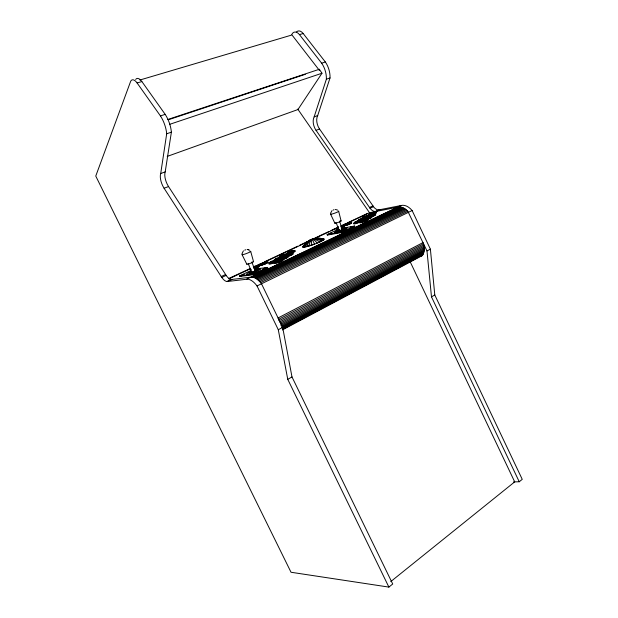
<?xml version="1.0" encoding="UTF-8"?>
<svg xmlns="http://www.w3.org/2000/svg" width="618" height="618" viewBox="0 0 618 618"><rect width="100%" height="100%" fill="white"/><g stroke="black" fill="none" stroke-linecap="round" stroke-linejoin="round"><path stroke-width="0.93" d="M282.349 329.958L422.341 255.543C425.06 251.796 424.52 246.698 423.021 242.58L278.092 317.961L279.058 320.703L423.778 245.052M323.701 239.521L323.067 238.957A17.659 16.547 -86 0 0 303.654 247.069L303.044 246.891L303.94 245.786A17.636 15.604 54.1 0 1 322.967 240.178L323.701 239.521A17.628 17.111 35.7 0 0 303.144 246.451M226.149 275.404L221.808 277.436L164.094 188.243A11.595 5.176 68 0 1 160.711 173.527L166.69 133.774A19.367 8.706 69.9 0 0 160.441 115.914L137.103 82.974A10.251 4.488 70.9 0 0 130.305 82.264L95.759 176.06L291.032 572.26L388.892 587.1L392.716 584.01L291.99 376.934L282.673 327.401L261.491 283.77C259.058 280.657 255.898 277.196 251.665 277.049L230.027 279.676M242.009 253.596L243.43 250.823M225.562 274.5L221.221 276.524L222.271 278.085A9.293 4.365 64.7 0 0 226.852 281.507L232.19 279.413L231.202 279.46A9.262 4.388 64.8 0 1 226.613 276.053L168.536 186.551A11.557 5.207 68.1 0 1 165.199 171.874L171.387 132.167A19.297 8.768 69.9 0 0 165.184 114.361L141.877 81.553A10.212 4.519 71 0 0 135.666 79.436M330.607 213.148L332.036 210.599M373.473 206.675L370.066 208.274L316.037 130.336A10.29 6.195 70.9 0 1 314.16 116.848L326.374 79.204A17.111 10.344 73.7 0 0 321.654 63.19L299.467 34.631A9.054 5.338 75.2 0 0 291.766 34.5M513.504 481.901L519.244 481.762L522.241 479.336L434.786 294.979L430.391 249.154L412.121 210.537A14.453 9.494 64.5 0 0 401.113 205.5L378.664 209.927A8.204 5.214 66.1 0 1 373.913 207.239L319.537 129A10.259 6.219 71 0 1 317.698 115.543L330.027 77.961A17.065 10.375 73.8 0 0 325.346 61.985L303.191 33.519A9.031 5.353 75.3 0 0 296.377 32.036M251.827 262.024L255.257 271.016L253.542 271.951L251.634 272.391L248.189 263.399M343.631 231.441L341.46 232.275L343.423 231.433M245.686 249.796L244.751 250.143M167.215 156.416L297.946 109.541L321.986 73.233L319.336 69.278L319.243 70.089M374.431 215.319L371.457 216.725M370.553 217.806L367.54 219.236M374.724 214.809A4.38 0.541 -19.7 0 1 375.08 215.388A4.38 0.541 -19.7 0 1 370.306 217.289L360.503 221.082L366.18 219.135L365.493 219.089M366.598 220.325L363.554 221.777L361.074 222.109M368.838 217.235L369.309 216.879M364.867 218.996L365.4 219.197M363.013 217.621L366.165 217.018L368.127 215.782M355.041 222.611C355.265 223.446 361.553 221.028 359.838 220.796M350.004 222.735C345.184 222.673 341.321 226.976 349.819 222.75M345.083 225.091L345.547 225.307M334.044 209.726L333.21 210.027M390.761 581.584L514.701 481.87L410.02 261.468M374.979 213.488L373.589 214.199M361.206 221.314C359.73 222.982 369.039 219.205 365.145 219.823M369.108 216.3L368.683 216.74L369.325 216.694M359.39 219.892L359.174 220.356M349.587 223.191L350.236 222.789L349.456 222.797M345.377 224.272L344.751 224.767L345.98 224.55M309.178 240.827A17.644 9.602 64.5 0 1 319.591 242.024L322.967 240.178M388.892 587.1L287.764 379.352L291.99 376.934M519.244 481.762L431.488 296.872L434.786 294.979M329.688 234.253L331.503 233.542M253.017 274.261L255.195 273.504L252.994 274.446M283.044 328.359L423.299 253.944M282.735 329.209L422.859 254.786M281.715 327.285L423.94 252.028M287.764 379.352L278.285 329.718L282.673 327.401M431.488 296.872L426.992 250.954L430.391 249.154M282.418 327.864L423.662 253.017M280.773 324.218L424.257 248.699M280.889 325.454L424.242 249.857M281.769 326.18L424.133 250.97M280.564 322.928L424.187 247.509M279.429 322.055L424.025 246.288M278.61 319.336L423.438 243.809M350.661 227.239L352.337 226.706L350.182 227.532L350.661 227.239L350.63 227.841M350.839 227.741L352.515 227.208L350.761 227.988M331.557 233.674L329.757 234.369M341.769 231.464C345.879 230.282 339.846 231.874 341.955 231.966M263.531 268.621C269.185 266.883 260.232 269.664 263.484 269.27M339.004 230.081L338.386 230.19L339.058 229.803M263.731 269.154L265.462 268.621L263.477 269.51M329.881 233.565C333.905 232.407 327.957 233.983 330.058 234.067M339.089 229.502L338.216 229.695L338.88 229.309M253.256 273.504L254.987 272.963L252.638 273.874L253.256 273.504L253.465 274.044M242.333 274.886C247.571 273.334 239.22 275.829 242.542 275.419M370.344 214.075C367.262 215.96 376.594 212.924 374.23 212.746M349.131 223.422L349.742 223.144M338.224 227.571L337.227 228.289L338.347 228.142M345.223 224.311L349.07 222.851M260.626 282.658L407.818 211.271L426.992 250.954M231.642 279.475L227.285 281.53L246.458 279.266A16.431 7.995 63.7 0 1 257.026 285.949L412.121 210.537M258.811 280.672L406.034 209.602L407.818 211.271M259.73 281.623L406.945 210.398M256.949 279.081L404.149 208.312L406.034 209.602M257.884 279.823L405.099 208.907M254.191 277.521L401.267 207.146L404.149 208.312M255.095 277.922L402.225 207.424M256.014 278.448L403.191 207.818M246.458 279.266L401.113 205.5M251.665 277.049L398.51 206.984L401.267 207.146M252.468 277.08L399.398 206.922M253.31 277.243L400.325 206.984M239.405 275.96L253.202 274.214L267.532 267.401L267.733 267.942L253.411 274.755L239.614 276.485L239.405 275.96L251.024 270.475M327.138 234.57L342.163 231.912L354.562 226.018L354.74 226.528L342.349 232.422L327.324 235.064L327.138 234.57L338.571 229.178M239.614 276.485L242.928 274.917M327.324 235.064L330.584 233.527M228.838 278.911L250.553 268.699M254.894 266.659L309.626 240.927M313.094 239.29L338.285 227.447M341.762 225.809L369.564 212.739L398.51 206.984M375.744 211.511L379.158 209.904M379.784 209.772L375.25 211.541A8.227 5.199 66 0 1 370.506 208.83L369.51 207.478L372.924 205.887M229.247 278.247L250.576 268.351M257.559 265.068L261.059 263.43M264.55 261.793L297.721 246.196M299.475 245.377L306.93 241.754M314.786 238.061L318.679 236.354M319.143 236.014L329.155 231.426M330.9 230.607L335.728 228.22M342.256 225.269L344.875 224.04M347.494 222.812L367.571 213.372M252.453 271.835L252.886 271.642M355.875 222.148C369.07 217.312 349.155 223.121 356.54 221.916M367.053 217.312L367.656 217.042M365.678 218.54L366.296 218.27M363.114 219.799L363.724 219.529M359.73 222.04L355.126 223.438M338.625 226.706L336.995 227.602L338.131 227.548M345.709 224.064L346.319 223.793M340.912 226.597L342.534 225.701L340.75 225.941M349.247 223.399L346.513 224.434M341.121 227.192L342.743 226.296L342.125 226.234M341.321 227.772L342.712 226.752M243.786 275.172L243.314 274.763M242.766 275.304L243.878 274.894M340.572 230.166L339.166 230.947L342.542 229.734L339.668 221.661M419.692 256.594L422.341 255.543M317.428 243.059L311.688 245.23A11.603 1.514 -20.2 0 1 303.484 245.918M164.094 188.243L168.536 186.551M316.037 130.336L319.537 129M160.711 173.527L165.199 171.874M314.16 116.848L317.698 115.543M365.107 216.64L365.825 216.377M370.885 215.512L371.611 215.249M365.64 217.845L366.366 217.59M303.654 247.069L314.516 244.141A17.652 1.027 69.5 0 0 311.827 239.39M166.69 133.774L171.387 132.167M326.374 79.204L330.027 77.961M169.471 124.396L321.986 73.233M167.54 119.591L319.336 69.278M169.147 119.483L305.315 74.307M160.441 115.914L165.184 114.361M321.654 63.19L325.346 61.985M347.71 223.291L348.367 223.075M137.103 82.974L141.877 81.553M299.467 34.631L303.191 33.519M139.907 80.016L291.99 34.971L319.267 70.213M366.536 216.145L367.185 215.96M345.871 224.612L346.582 224.388M358.633 221.105L359.29 220.92M346.08 225.184L350.406 223.268M341.445 229.865L342.526 229.672M254.268 271.147L255.257 271.016M372.978 214.832L374.23 214.74L364.504 218.556L370.143 216.624L369.448 216.586M369.525 217.273L370.082 217.15M359.576 220.302L364.481 218.347L363.809 218.301M365.354 220.402L365.91 220.278M341.291 228.444L354.562 226.018M344.311 228.421L346.204 228.081M351.897 227.045L354.74 226.528M369.657 217.181L370.352 217.227M254.446 269.178L267.532 267.401M258.386 269.201L260.255 268.946M265.864 268.197L267.733 267.942M335.342 209.402L337.691 210.135M247.123 249.433L249.633 250.228M248.73 249.734L248.104 249.541M297.76 109.092L369.827 213.179M242.055 254.624L246.806 264.195M257.026 285.949L278.285 329.718M330.645 214.222L334.863 223.229M253.202 274.214L253.411 274.755M254.276 273.372L254.485 273.913M264.558 268.482L264.759 269.015M330.947 233.38L331.124 233.874M342.874 231.263L343.06 231.773M342.163 231.912L342.349 232.422M338.695 229.402L338.873 229.896M336.3 222.936L339.166 230.947M351.773 227.03L351.951 227.54M250.684 251.356L253.527 261.646M338.641 211.201L341.113 220.974M322.14 238.903A11.603 1.514 -20.2 0 1 319.892 241.97L317.188 243.083A17.652 5.5 67.2 0 0 310.089 240.974M311.766 245.122A17.652 3.515 71.7 0 1 313.782 239.583M309.131 245.956A17.652 7.818 74.2 0 1 314.639 238.772M306.798 246.582A17.652 11.587 77.4 0 1 315.86 238.44M304.929 246.961A17.652 14.562 82.6 0 1 316.856 238.231M303.044 246.891A17.652 17.412 -45.9 0 1 323.732 239.104M307.069 242.38A17.644 13.048 60.8 0 1 321.561 241.028M342.364 225.925A4.357 0.541 -19.9 0 1 344.064 225.848A4.357 0.541 -19.9 0 1 341.669 227.169M338.51 228.305A4.357 0.541 -19.9 0 1 335.875 228.722A4.357 0.541 -19.9 0 1 338.301 227.324M343.917 226.25A4.357 0.541 -19.9 0 1 341.87 227.741M338.718 228.884A4.357 0.541 -19.9 0 1 336.354 228.977M360.603 221.877A4.411 0.556 -19.8 0 1 355.118 223.809A4.411 0.556 -19.8 0 1 354.493 223.26M360.047 220.495A4.411 0.548 -19.8 0 1 360.904 221.043A4.411 0.548 -19.8 0 1 354.778 223.252A4.411 0.548 -19.8 0 1 355.01 222.31M370.862 217.281A4.419 0.556 -19.7 0 1 371.472 217.721A4.419 0.556 -19.7 0 1 367.447 219.46M363.647 220.317A4.419 0.556 -19.7 0 1 363.585 220.186M368.876 217.165A4.419 0.548 -19.7 0 1 370.985 217.304A4.419 0.548 -19.7 0 1 364.388 219.684M363.786 219.761A4.419 0.548 -19.7 0 1 364.805 218.71M374.408 212.468A4.318 0.525 -19.7 0 1 375.118 213.063A4.318 0.525 -19.7 0 1 368.892 215.203A4.318 0.525 -19.7 0 1 370.36 213.859M375.999 212.762A4.318 0.525 -19.7 0 1 373.172 214.554M369.301 215.736A4.318 0.525 -19.7 0 1 368.707 215.821M372.747 214.701A4.38 0.541 -19.7 0 1 374.539 214.987A4.38 0.541 -19.7 0 1 367.725 217.258M367.386 217.235A4.38 0.541 -19.7 0 1 369.61 215.829M370.622 215.427A4.38 0.541 -19.7 0 1 371.696 215.041M368.204 217.157A4.38 0.541 -19.7 0 1 368.915 216.802M367.911 215.558A4.341 0.533 -19.7 0 1 369.294 215.79A4.341 0.533 -19.7 0 1 364.296 217.83M363.338 218.1A4.341 0.533 -19.7 0 1 362.967 217.343M369.232 216.516A4.341 0.533 -19.7 0 1 366.613 217.675M361.978 218.571A4.341 0.533 -19.7 0 1 362.457 218.27M368.907 215.937A4.341 0.533 -19.7 0 1 369.502 215.852M342.465 229.17A4.326 0.548 -19.9 0 1 343.894 229.564A4.326 0.548 -19.9 0 1 337.436 231.827A4.326 0.548 -19.9 0 1 339.359 230.259M343.098 228.598A6.952 0.888 -19.9 0 1 346.057 228.984A6.952 0.888 -19.9 0 1 335.674 232.716A6.952 0.888 -19.9 0 1 338.131 230.39M338.34 211.186A4.303 0.456 -20 0 1 334.74 213.164A4.303 0.456 -20 0 1 330.877 213.89M340.85 220.85A3.345 0.394 -20 0 1 339.745 221.762A3.345 0.394 -20 0 1 335.713 223.152A3.345 0.394 -20 0 1 335.435 222.712M339.823 221.051A3.345 0.394 -20 0 1 340.418 220.912M366.922 219.792A4.457 0.564 -19.7 0 1 366.775 220.657A4.457 0.564 -19.7 0 1 361.105 222.696A4.457 0.564 -19.7 0 1 360.294 222.186M364.921 219.668A4.457 0.564 -19.7 0 1 367.03 219.823A4.457 0.564 -19.7 0 1 360.379 222.225A4.457 0.564 -19.7 0 1 361.731 220.819M362.766 220.41A4.457 0.564 -19.7 0 1 363.855 220.016M364.01 218.015A4.372 0.541 -19.8 0 1 365.377 218.262A4.372 0.541 -19.8 0 1 360.325 220.325M359.367 220.603A4.372 0.541 -19.8 0 1 359.915 219.413M363.693 219.761A4.372 0.541 -19.8 0 1 362.666 220.17M350.599 222.928A4.04 0.502 -19.9 0 1 349.85 223.963A4.04 0.502 -19.9 0 1 344.38 225.74A4.04 0.502 -19.9 0 1 346.095 224.38M350.808 222.828A4.334 0.533 -19.9 0 1 350.298 223.809A4.334 0.533 -19.9 0 1 344.543 225.779A4.334 0.533 -19.9 0 1 345.083 224.79M259.483 266.088A4.666 0.626 -20.7 0 1 258.61 267.069A4.666 0.626 -20.7 0 1 254.454 268.815M251.194 269.579A4.666 0.626 -20.7 0 1 251.078 269.278M257.073 265.902A4.666 0.626 -20.7 0 1 259.236 265.91A4.666 0.626 -20.7 0 1 254.222 268.204M257.08 266.157A3.16 0.425 -20.7 0 1 257.559 266.567A3.16 0.425 -20.7 0 1 253.774 268.119M253.256 266.821A3.167 0.417 -20.7 0 1 257.83 265.47A3.167 0.417 -20.7 0 1 253.534 267.494M258.154 266.644A3.16 0.425 -20.7 0 1 257.992 267.053M257.559 267.308A3.16 0.425 -20.7 0 1 256.972 267.602M256.277 267.918A3.16 0.425 -20.7 0 1 254.74 268.498M266.713 262.596A3.136 0.417 -20.7 0 1 264.133 264.141A3.136 0.417 -20.7 0 1 261.051 264.743M264.998 262.287A3.136 0.417 -20.7 0 1 265.555 262.828A3.136 0.417 -20.7 0 1 260.85 264.326A3.136 0.417 -20.7 0 1 264.272 262.519M264.906 262.349A2.928 0.386 -20.7 0 1 266.165 262.434M265.771 262.665A2.928 0.386 -20.7 0 1 261.422 264.234M261.105 264.257A2.928 0.386 -20.7 0 1 264.234 262.557M266.582 262.326A4.311 0.572 -20.7 0 1 266.984 263.044A4.311 0.572 -20.7 0 1 261.267 265.215A4.311 0.572 -20.7 0 1 260.896 264.481M266.775 262.225A4.627 0.618 -20.7 0 1 266.945 263.129A4.627 0.618 -20.7 0 1 260.557 265.431A4.627 0.618 -20.7 0 1 261.522 264.11M286.513 256.377A4.712 0.633 -20.5 0 1 286.845 257.258A4.712 0.633 -20.5 0 1 280.325 259.606A4.712 0.633 -20.5 0 1 281.159 258.309M287.532 256.841A4.712 0.641 -20.5 0 1 287.331 257.737A4.712 0.641 -20.5 0 1 282.071 259.846M286.914 257.412A3.198 0.433 -20.5 0 1 285.663 258.293A3.198 0.433 -20.5 0 1 282.673 259.429M286.513 256.74A3.198 0.433 -20.5 0 1 283.585 258.432A3.198 0.433 -20.5 0 1 280.981 258.733M285.609 256.879A3.198 0.433 -20.5 0 1 286.142 256.771M294.477 251.101A4.596 0.61 -20.4 0 1 294.655 251.758A4.596 0.61 -20.4 0 1 290.29 253.643M286.698 254.377A4.596 0.61 -20.4 0 1 287.061 253.913M293.48 250.661A4.596 0.603 -20.4 0 1 293.859 251.472A4.596 0.603 -20.4 0 1 287.494 253.759A4.596 0.603 -20.4 0 1 288.251 252.538M291.449 251.263A4.596 0.603 -20.4 0 1 292.523 250.923M293.874 251.765A3.113 0.409 -20.4 0 1 293.256 252.198M292.7 252.484A3.113 0.409 -20.4 0 1 291.279 253.079M289.78 253.589A3.113 0.409 -20.4 0 1 289.131 253.766M293.133 251.032A3.113 0.409 -20.4 0 1 292.862 251.688A3.113 0.409 -20.4 0 1 289.116 253.11A3.113 0.409 -20.4 0 1 288.104 252.94M291.959 251.317A3.113 0.409 -20.4 0 1 292.608 251.14M290.475 253.627A4.666 0.626 -20.4 0 1 292.669 253.704A4.666 0.626 -20.4 0 1 286.86 256.153M285.887 256.416A4.666 0.626 -20.4 0 1 286.142 255.273M292.453 253.813A4.666 0.626 -20.4 0 1 292.299 254.686A4.666 0.626 -20.4 0 1 287.092 256.771M291.317 254.353A3.167 0.425 -20.4 0 1 291.202 254.948A3.167 0.425 -20.4 0 1 287.679 256.354M290.56 253.851A3.167 0.425 -20.4 0 1 291.263 254.16A3.167 0.425 -20.4 0 1 287.687 255.674A3.167 0.425 -20.4 0 1 285.748 255.875M286.026 254.199A4.62 0.61 -20.5 0 1 286.204 255.118A4.62 0.61 -20.5 0 1 279.707 257.389M279.189 257.428A4.62 0.61 -20.5 0 1 280.773 256.091M281.769 255.651A4.62 0.61 -20.5 0 1 282.866 255.211M283.886 256.833A4.62 0.618 -20.5 0 1 282.75 257.235M285.655 254.577A3.136 0.417 -20.5 0 1 284.96 255.45A3.136 0.417 -20.5 0 1 280.858 256.849A3.136 0.417 -20.5 0 1 281.569 255.968M282.248 255.667A3.136 0.417 -20.5 0 1 282.998 255.373M274.902 262.511A4.712 0.641 -20.6 0 1 269.78 264.133A4.712 0.641 -20.6 0 1 270.074 263.198M275.08 260.487A4.712 0.633 -20.6 0 1 276.555 260.997M275.698 261.429A4.712 0.633 -20.6 0 1 269.548 263.515A4.712 0.633 -20.6 0 1 270.692 262.148M276.007 260.603A3.198 0.433 -20.6 0 1 274.67 261.646A3.198 0.433 -20.6 0 1 270.877 262.936A3.198 0.433 -20.6 0 1 270.916 262.326M274.423 262.472A3.198 0.433 -20.6 0 1 271.472 263.477M270.947 263.577A3.198 0.433 -20.6 0 1 270.591 263.6M282.503 259.908A4.759 0.649 -20.5 0 1 282.017 260.981A4.759 0.649 -20.5 0 1 276.292 263.16A4.759 0.649 -20.5 0 1 274.825 262.828M275.458 262.441A4.759 0.649 -20.5 0 1 276.316 262.009M280.51 259.707A4.759 0.649 -20.5 0 1 282.279 260.085A4.759 0.649 -20.5 0 1 275.466 262.673A4.759 0.649 -20.5 0 1 276.084 261.391M281.87 260.495A3.229 0.44 -20.5 0 1 281.607 260.835M281.182 261.097A3.229 0.44 -20.5 0 1 280.595 261.391M279.892 261.708A3.229 0.44 -20.5 0 1 276.37 262.828M281.105 259.846A3.229 0.44 -20.5 0 1 280.765 260.572A3.229 0.44 -20.5 0 1 276.887 262.047A3.229 0.44 -20.5 0 1 275.891 261.823M255.605 270.282A4.643 0.641 -20.8 0 1 256.671 270.916A4.643 0.641 -20.8 0 1 250.004 273.372A4.643 0.641 -20.8 0 1 251.279 271.874M254.848 270.081A7.455 1.027 -20.8 0 1 259.29 270.081A7.455 1.027 -20.8 0 1 247.864 274.415A7.455 1.027 -20.8 0 1 251.271 271.433M249.996 251.333A4.612 0.525 -20.7 0 1 249.301 252.314A4.612 0.525 -20.7 0 1 243.747 254.423A4.612 0.525 -20.7 0 1 242.542 254.16M252.986 261.615A3.592 0.456 -20.8 0 1 250.777 263.175A3.592 0.456 -20.8 0 1 246.883 264.041M282.241 257.559A4.666 0.626 -20.5 0 1 281.623 257.93M280.781 258.355A4.666 0.626 -20.5 0 1 274.678 260.433A4.666 0.626 -20.5 0 1 275.775 259.104M280.116 257.451A4.666 0.626 -20.5 0 1 282.58 257.266M278.873 259.877A4.666 0.626 -20.5 0 1 277.721 260.286M281.051 257.559A3.167 0.425 -20.5 0 1 279.745 258.579A3.167 0.425 -20.5 0 1 275.983 259.861A3.167 0.425 -20.5 0 1 275.999 259.274M278.749 259.707A3.167 0.425 -20.5 0 1 277.969 259.985M374.021 214.145L368.428 216.061L374.021 214.145M374.717 212.19L369.209 214.075L374.717 212.19M368.197 215.288L362.666 217.181L368.197 215.288M364.272 217.752L358.703 219.66L364.272 217.752M261.692 263.994A3.144 0.417 -20.7 0 0 266.512 261.962A3.144 0.417 -20.7 0 0 262.658 262.882A3.144 0.417 -20.7 0 0 261.692 263.994M281.553 258.347A3.198 0.433 -20.5 0 0 286.42 256.292A3.198 0.433 -20.5 0 0 282.418 257.25A3.198 0.433 -20.5 0 0 281.553 258.347M288.691 252.538A3.113 0.409 -20.4 0 0 293.419 250.545A3.113 0.409 -20.4 0 0 289.487 251.503A3.113 0.409 -20.4 0 0 288.691 252.538M286.567 255.288A3.167 0.417 -20.4 0 0 291.379 253.256A3.167 0.417 -20.4 0 0 287.385 254.222A3.167 0.417 -20.4 0 0 286.567 255.288M281.151 256.115A3.136 0.409 -20.5 0 0 285.925 254.098A3.136 0.409 -20.5 0 0 282.001 255.049A3.136 0.409 -20.5 0 0 281.151 256.115M271.008 262.217A3.198 0.425 -20.6 0 0 275.898 260.155A3.198 0.425 -20.6 0 0 271.935 261.097A3.198 0.425 -20.6 0 0 271.008 262.217M276.447 261.453A3.229 0.44 -20.5 0 0 281.368 259.367A3.229 0.44 -20.5 0 0 277.343 260.325A3.229 0.44 -20.5 0 0 276.447 261.453M276.122 259.143A3.167 0.417 -20.5 0 0 280.951 257.111A3.167 0.417 -20.5 0 0 277.011 258.054A3.167 0.417 -20.5 0 0 276.122 259.143"/></g></svg>
